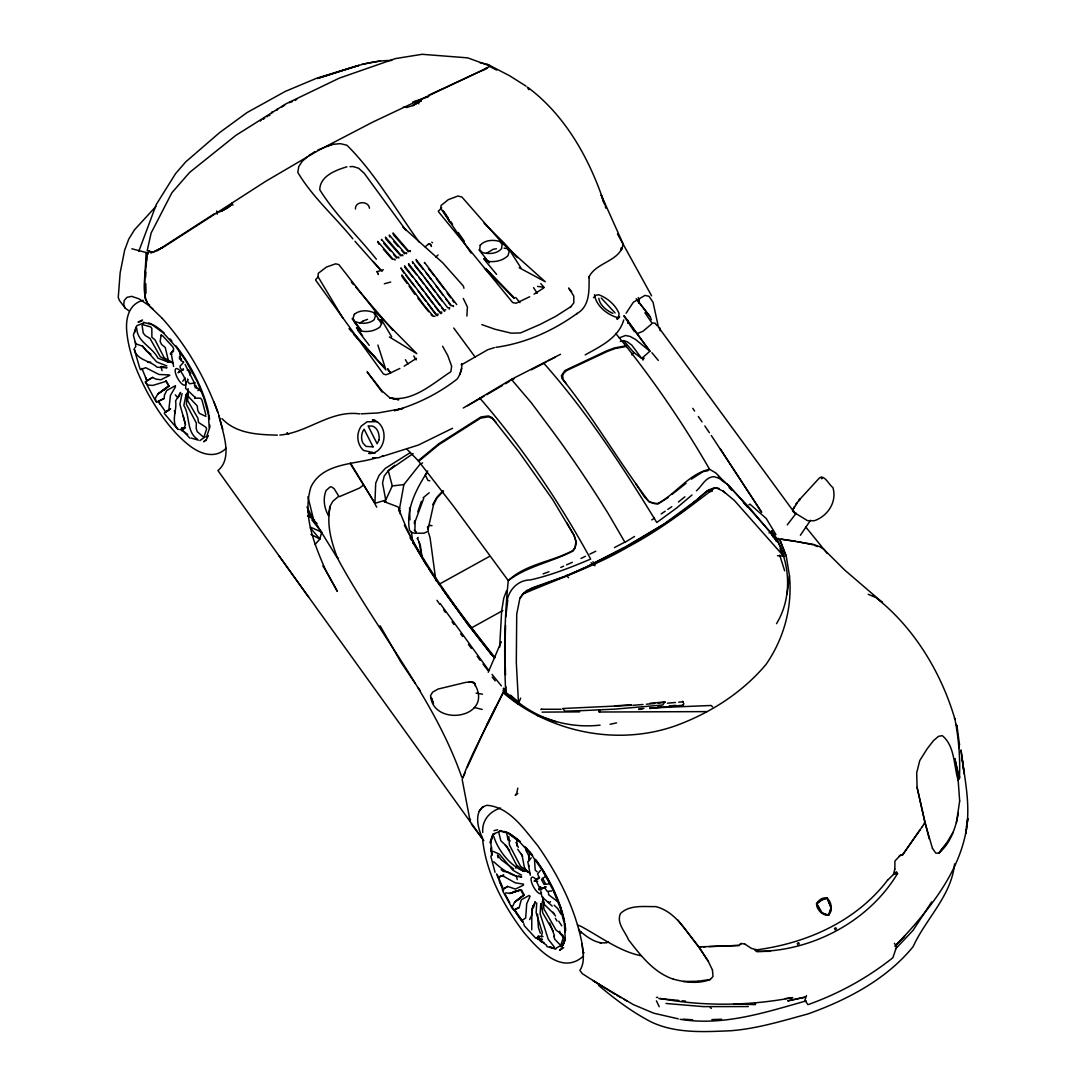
<?xml version="1.0" encoding="UTF-8"?>
<svg xmlns="http://www.w3.org/2000/svg" width="1086" height="1086" viewBox="0 0 1086 1086"><rect width="100%" height="100%" fill="white"/><g stroke="black" fill="none" stroke-linecap="round" stroke-linejoin="round"><path stroke-width="1.5" d="M531.733 929.928L531.841 909.362L535.222 901.706L533.484 907.72M482.564 837.876C477.541 828.482 473.048 809.124 486.881 805.31C509.768 806.952 524.104 829.378 537.57 845.451C558.34 875.072 575.2 908.167 582.11 943.91C583.006 952.585 585.178 962.63 579.87 970.355L582.408 973.748L599.024 984.283M361.176 413.834L378.091 412.951L402.716 408.499L394.503 410.657C417.092 404.264 438.893 393.39 457.342 378.878C460.138 374.358 462.269 369.131 461.726 363.715L461.279 364.923L487.872 349.665L494.388 347.656M627.817 323.397L627.83 320.234M499.628 647.365L501.664 610.943L503.728 598.277L506.619 590.553M509.728 696.52L505.75 692.637C503.823 655.32 504.501 617.703 508.262 580.616C525.8 563.905 551.919 561.883 572.729 550.602L575.078 547.412L575.933 541.452L574.073 535.357L552.665 499.574L518.796 451.722L491.754 417.404L488.428 415.938L481.003 416.943L438.812 443.712L418.219 460.681L453.799 506.592L508.262 580.616C527.267 566.091 552.163 562.032 573.232 550.846L575.037 548.063L576.381 542.511L574.073 535.357L566.729 522.692M528.909 860.804L529.493 853.27M894.837 869.072L894.918 861.022L900.62 855.049L902.466 855.062L922.285 826.636M505.56 625.21L504.841 651.586L505.519 674.949M755.462 1002.704L755.394 1004.645L733.742 1003.912M794.015 511.153L792.685 511.533L793.445 508.519L798.712 500.524L818.179 479.306C823.392 472.111 828.889 484.926 832.908 487.533C837.238 501.705 827.885 516.094 814.256 520.751L807.55 520.669L793.757 512.239M427.124 472.152C416.223 489.379 405.621 509.09 409.517 530.077L411.35 532.425L414.92 533.24L423.934 533.199L428.332 531.217L427.477 526.574M272.45 112.442L271.989 111.926L271.405 113.487M355.434 209.014C354.959 200.951 368.548 200.53 369.471 208.2M594.517 294.673C595.929 305.872 607.644 315.211 618.246 317.777L619.672 316.895L617.391 319.338M776.531 623.663C793.866 595.087 789.726 558.204 771.82 531L768.997 533.022M466.885 316.067L467.414 306.971L463.301 298.446M536.715 902.873L536.158 912.702L542.335 932.575L541.344 936.811M145.619 277.147L145.918 272.152M146.624 260.518L146.922 255.522M516.678 845.845L517.072 839.519M495.935 347.316C525.543 343.217 553.032 330.85 577.195 313.406L576.666 313.773C590.363 306.225 588.979 289.663 589.128 276.441L588.761 277.649C595.101 262.188 620.744 261.522 623.092 243.861L601.169 194.964L603.707 202.675M146.298 253.16L144.682 277.215L145.103 298.514L148.524 305.234L139.089 298.881L131.65 296.342L126.981 297.36L124.184 300.564L123.75 304.881L125.229 308.152L128.881 310.772M482.754 832.514C481.668 820.704 489.528 811.364 500.605 808.025M276.821 109.93L277.568 108.831A31.318 20.335 -12.6 0 1 277.473 109.727M954.594 863.899C951.377 895.977 925.883 918.566 913.095 946.68C886.352 979.504 846.863 1000.084 807.563 1014.066C782.151 1020.894 756.698 1028.849 730.294 1030.763C703.932 1031.876 676.089 1033.614 651.519 1022.116C632.351 1012.261 615.124 999.256 598.657 985.45M542.905 899.751L543.95 909.009L556.032 930.078L562.901 935.236L563.566 936.947L560.987 944.63M188.231 390.498L187.674 400.653L197.924 418.246L198.507 422.413L205.906 427.273L206.639 428.956L204.059 436.64M505.777 616.957L507.759 600.137M532.764 905.683L531.909 914.86L529.615 919.625M409.598 507.691L409.924 519.882M194.733 382.421L194.448 385.367L200.937 391.245M543.176 900.294L542.131 902.222L542.742 901.719M156.574 402.268L164.122 398.508L164.502 395.032L166.701 390.512L175.525 385.625M186.14 381.471L185.611 388.367L195.168 397.476M188.068 388.652L187.511 395.616L197.218 405.879L197.828 410.617L199.471 413.413L205.878 416.386M956.454 822.604L959.657 801.034M513.474 910.285L519.162 907.557L521.294 899.792L529.099 895.475M664.428 701.95C665.243 703.022 664.836 701.081 662.84 704.99L614.866 709.131L583.413 710.57L565.032 711.154L562.643 708.52L631.4 705.303M414.282 523.615L414.608 520.886M966.757 826.758C970.273 801.034 964.001 775.404 961.015 749.937L964.151 773.816L962.142 758.598M614.445 547.575L624.844 542.118L608.608 514.235A452.862 153.954 61 0 0 553.018 431.821L531.38 402.838L511.411 379.367L463.288 408.01M787.092 594.178L789.454 575.784L786.264 556.276L779.707 539.335L786.264 556.276M873.09 595.427C913.122 625.808 941.1 671.827 955.042 719.556C958.68 738.86 960.404 758.585 959.413 778.2L958.164 780.291L959.671 801.061M959.644 776.666L959.44 778.228L954.838 758.598L958.965 778.825M330.076 507.583C326.397 524.837 331.501 542.443 337.665 558.516C377.344 631.984 434.02 697.687 461.767 777.196L463.057 777.44M161.135 334.692L160.144 341.601L161.61 344.466L165.235 347.466L168.452 360.824L173.122 363.267M966.486 828.889L965.78 833.546L967.748 818.491C963.757 869.275 928.571 910.72 894.986 946.286L904.652 936.037L895.841 945.444M399.105 511.547L399.675 508.234M475.084 685.768L474.989 683.583L472.749 682.212L466.288 682.266L438.106 689.04L432.622 692.162L430.545 695.597C432.839 727.281 492.515 718.498 475.573 685.7M534.502 859.691L535.194 870.103L537.081 871.773M537.638 939.309L539.023 938.983L539.362 937.096L538.181 936.254L537.122 937.639L537.638 939.309L542.443 939.621M399.2 510.488L403.87 484.614L419.739 464.604L422.59 462.88M517.791 788.137L516.8 793.092L515.226 795.386L517.832 793.527M958.314 813.142C955.761 827.722 950.576 843.347 938.847 853.026L935.847 853.216L932.44 848.329M182.041 393.634L179.882 404.331L185.475 424.545L183.846 429.119M428.155 529.031L433.382 505.384L436.694 498.338L443.55 491.021M638.663 303.116L639.437 299.817L638.188 297.605M821.464 478.682L821.491 477.473L822.075 478.587M317.058 523.371L311.818 519.827L321.632 532.14L319.895 539.09L315.144 544.344M506.66 603.87C507.488 591.3 517.126 579.992 530.226 579.951C551.091 575.281 571.032 567.34 590.675 559.073C559.412 501.813 522.434 447.364 479.768 398.046M894.81 869.044L893.479 874.434L887.547 880.284M793.228 509.768L792.549 510.949L792.794 510.013M195.046 387.634L195.629 385.381L196.444 388.516M417.282 538.737L418.151 537.394M505.75 692.637L505.859 686.624M599.499 709.837C597.762 710.285 600.612 713.013 598.848 711.561L599.499 709.837L599.391 712.009L706.905 711.615M638.188 301.84L639.057 298.786M295.378 100.441L296.912 99.043M459.677 374.67L461.713 368.48M958.843 748.376L959.454 743.815M136.089 326.981L133.374 335.072L135.506 343.312M134.61 332.547L136.945 325.583L143.705 323.058L143.488 322.284L152.244 324.782L163.619 333.212L176.339 347.262L186.059 361.136L197.218 381.512L204.263 399.119L208.471 415.137L209.259 428.916L206.449 437.264L205.878 436.626M490.56 842.207L492.908 835.256M515.823 868.094L516.488 866.085M709.579 491.754L708.357 491.795L712.294 491.225M563.349 944.141L565.222 938.589M806.504 995.55L804.902 1000.315L807.957 1004.672C838.582 993.758 867.51 977.97 892.923 957.662L896.669 946.544L894.375 943.272M828.537 914.941L831.048 907.638L826.989 898L821.179 899.873L816.36 903.878L821.545 912.905L825.74 914.127M417.757 511.845L421.436 501.298M789.454 575.784C792.563 607.074 783.888 638.744 765.983 664.496C742.091 692.8 710.407 712.959 675.831 725.692C617.581 746.34 549.991 732.616 503.13 692.719L504.203 689.719L503.32 688.891M260.382 121.075L261.332 119.759M623.758 319.922C618.586 338.072 600.151 346.393 585.205 354.891M138.764 251.436L156.357 204.358L175.593 173.597L185.801 161.8L219.766 132.478L247.011 112.591L285.319 91.4L317.153 78.029L358.977 65.418L317.411 78.463C341.805 71.445 365.86 60.219 391.72 60.477M543 897.199L543.774 903.986L554.077 913.923M179.041 396.458L180.547 392.453L175.579 400.992C177.33 410.277 170.135 422.087 178.348 429.459M923.494 824.953L924.905 821.722L917.086 787.391L916.693 772.77L919.761 760.58L927.132 748.851L933.526 740.584L938.48 736.362L942.254 735.629C954.974 745.878 953.739 765.793 958.137 780.264M147.872 253.852L149.162 250.73M488.238 672.275L501.284 641.731M600.083 725.149C571.399 728.326 541.534 720.629 518.769 702.669L520.71 698.149M508.085 840.116L506.863 834.034M194.828 396.77L194.679 398.426M147.94 253.975L149.257 250.961M469.966 820.527L470.469 819.401L470.143 821.138L462.174 779.517C470.781 755.055 484.478 731.163 495.718 707.42L486.881 725.136L503.537 692.121L518.619 704.339M463.6 776.218L465.215 772.567M530.158 896.099L526.71 903.742L525.678 917.955L521.809 920.657M467.197 767.571L486.623 725.272L503.239 692.23M512.904 905.86L514.588 902.181L524.185 895.013M626.106 313.23L633.355 302.234L644.975 295.406L649.021 296.302L653.08 302.37L658.401 327.049M350.52 463.084L374.928 503.347L385.734 500.049L392.29 485.931L388.272 470.74L394.693 465.324M423.73 498.352L415.164 521.497L414.852 530.728M966.214 826.69L966.621 825.876M199.905 440.577L204.548 437.291M208.39 435.595L206.421 439.382L203.584 441.758L206.381 440.006M621.328 250.228L621.192 247.866L621.925 249.196M794.653 506.863L793.445 508.519L794.328 506.918M376.815 271.744L383.426 269.762M432.703 504.651L437.088 496.981L442.789 491.048M175.484 386.847L170.434 395.385L168.819 409.911L165.493 412.3L170.502 408.893M427.721 470.903L425.25 475.071L428.02 480.474L429.771 480.772M945.96 844.053L938.847 853.026L945.987 844.093L953.291 831.957M897.552 873.565L893.479 874.434L896.357 871.773L897.525 873.538C868.759 921.485 812.206 951.295 756.684 951.485L754.77 950.101C805.663 943.693 855.7 921.851 887.533 880.257M267.007 116.813L267.753 116.012M931.693 901.909L913.027 930.403L895.502 948.933M197.937 390.661L200.163 387.186M472.478 682.632L474.039 682.727L472.749 682.212M800.382 535.249L810.482 520.357M744.847 944.087L741.521 943.503L739.091 945.444L703.253 946.748M186.222 394.585L187.267 393.051L185.991 394.842L183.846 405.472C190.294 416.128 186.29 431.671 197.408 439.206M797.151 503.035L795.644 504.814L796.988 502.845M649.659 708.493L682.768 705.235L683.909 703.701M922.313 826.663L923.467 824.926M189.779 374.928L190.742 373.53L188.855 370.095L187.213 370.258M902.452 855.021L920.032 829.88M631.862 354.864L633.695 352.393L623.54 340.597L620.269 341.479M599.296 709.972L599.594 711.995M428.468 244.567L429.146 243.712A2.145 0.896 46.9 0 1 431.061 245.273L431.454 246.522M428.441 243.997L425.183 246.861M787.296 524.823L796.228 513.189M182.272 427.708L181.213 429.079L181.729 430.748L183.113 430.423L183.453 428.536L182.272 427.708L185.475 427.911M423.173 497.741L429.214 492.759M520.031 598.169L523.547 593.689C558.747 578.675 595.114 566.2 628.346 546.76C659.351 530.402 687.058 509.13 714.71 487.926L719.027 488.401M479.157 811.188L481.967 807.617M682.768 705.235L683.447 704.366M571.141 306.266L573.829 302.872L573.775 296.03L568.616 288.034L571.738 291.713M437.658 315.578L438.065 314.153L436.124 314.18L400.829 267.957L404.019 273.129M441.405 313.501L441.812 312.076L439.871 312.103L404.589 265.88L404.969 267.726M445.817 309.863L443.889 309.89L408.594 263.667L408.607 264.563M449.237 309.171L449.645 307.745L447.704 307.772L412.409 261.563L412.789 263.409M528.624 861.089L531.258 857.818M134.922 347.724L135.736 346.746L135.451 341.9M485.157 69.233L486.189 67.984M435.893 580.711L430.07 537.706L428.536 532.751M538.697 889.013L540.638 886.719L539.756 888.239L536.498 881.411M540.529 870.361L537.584 873.796L539.199 877.773L534.339 881.058L537.679 881.33M162.316 318.415L148.768 305.383L149.474 304.569M570.245 307.392L570.965 306.605L555.788 316.311L540.054 324.442L520.493 332.94L511.343 333.185L495.135 329.302L481.804 324.605M673.374 979.165C685.28 982.368 698.651 984.174 710.366 979.436L713.013 976.49L712.47 970.015M518.375 899.629L520.004 897.85M593.513 297.673L595.617 295.365L598.685 294.727C607.427 297.998 615.477 304.799 619.074 313.515L618.694 316.447L616.59 318.755M696.397 490.818C702.194 485.904 705.574 476.645 714.357 476.727L719.149 478.356L725.367 482.876L715.986 473.089L709.552 469.261C684.764 426.146 656.663 384.824 625.848 345.823L614.391 347.968L606.572 350.9L565.032 370.462L561.408 375.566L562.005 378.539C593.716 417.811 618.939 462.093 649.347 502.153L657.845 504.04L668.284 497.347M183.629 362.344L180.018 366.145L180.357 368.154M718.308 476.849L728.692 485.361L770.313 532.113L771.82 531M163.511 390.485L169.253 385.815M523.995 593.485L531.665 588.042L565.575 576.109L585.924 567.163L624.762 547.168M185.109 377.955L182.774 381.281M438.228 211.308L441.717 207.874M173.366 351.199L171.018 353.479L173.746 349.135L172.918 347.018L162.466 335.615L161.244 335.493M155.882 206.476L134.515 229.798L128.759 239.096L124.659 250.147L120.152 272.762L118.252 297.415L119.419 300.469L125.229 308.152M315.836 279.292L318.198 277.052M691.999 494.985L676.727 507.922L656.772 522.502C622.78 466.804 586.834 411.689 543.434 362.833M173.597 350.832L170.285 353.873L171.697 354.525L171.289 353.873L173.597 366.444M435.798 257.083L438.079 254.979M698.298 498.447L707.081 490.913L712.402 489.324M540.842 709.565L541.656 708.832M231.942 204.222L227.449 208.118L220.892 211.403L231.074 205.227L221.653 211.078L216.399 212.937M544.697 876.877L541.507 879.714L544.059 884.384L549.597 883.841M633.695 352.393L641.717 358.434L649.93 351.212L624.07 315.578M307.039 157.131L302.234 161.271L298.759 166.579L297.822 172.403C312.469 197.136 334.787 216.603 352.855 238.866M289.365 102.654L292.46 101.527M474.555 683.949L475.315 684.519L474.989 683.583M263.07 118.958L264.509 117.994M562.331 947.942L559.494 950.318L563.688 947.684M486.664 253.187L493.153 249.318L496.411 248.735M678.411 502.017L684.913 496.791M898.869 856.487L900.633 855.076M672.03 494.388L686.08 483.297M696.004 500.537L664.428 523.737L626.174 546.407M691.348 479.17L703.049 471.636L707.583 470.808L709.552 469.261C689.013 473.713 676.225 493.696 658.116 503.361L654.247 503.605L648.641 501.23L644.161 496.587L636.165 484.275M522.8 895.746L514.588 902.181L523.561 895.339M363.226 485.211L359.575 488.048L339.389 496.669M535.425 880.434L539.185 877.529L534.339 881.058L539.579 877.529M167.271 386.969L157.728 394.15L155.366 398.195L156.031 401.779L145.307 381.715L152.569 377.399L155.773 379.082L160.837 379.774L169.878 375.308M269.871 115.143L269.043 115.74M180.751 371.181L183.195 369.403M165.384 388.571L157.728 394.15L169.267 385.829M550.548 901.719L549.285 902.615L548.349 901.937M651.627 323.94L643.048 331.23L637.455 333.511M263.518 118.917L264.577 118.388M661.184 513.936L665.175 511.221M667.822 509.402L671.8 506.687M778.16 538.262L776.897 539.131L775.472 536.674M183.1 369.281L178.077 372.702L183.493 369.145M164.244 413.019L170.502 408.852M281.437 107.256L284.695 105.111M523.452 885.158L515.429 889.067L507.596 886.434L503.32 889.217L497.551 875.221M534.04 294.197L543.842 287.885M214.485 213.711L157.049 250.69L162.724 247.486L150.913 253.052M308.573 155.719L315.076 151.565M404.168 366.172L416.467 358.353M482.252 807.237L483.351 806.545L482.483 807.061M152.569 377.399L147.017 380.874L141.899 368.425M359.52 323.248L363.091 321.022M651.763 519.882L654.464 518.198M489.148 66.68L482.632 70.509M748.919 504.8L749.964 504.162L766.227 518.484L775.933 534.57M624.817 542.43L634.509 536.484M467.55 405.77L483.908 396.309M502.221 889.719L507.596 886.434M413.182 453.581L388.272 470.74L384.186 476.075L382.543 482.944L385.734 500.049M421.056 100.672L412.68 105.641L421.287 100.645L412.761 105.532L406.924 107.433L403.449 107.107M410.508 452.468L385.421 468.283L379.109 475.288L375.702 483.121L374.928 503.347L350.344 463.79M486.772 394.639L502.492 385.435M505.357 383.752L509.646 381.254M428.807 95.161L487.342 67.97L372.783 122.08L318.605 150.302L265.676 181.335L164.095 246.766L153.194 252.196L147.194 250.744L151.144 232.988L171.914 192.711L189.575 172.457L235.784 135.424L285.889 103.862L339.348 78.124L395.399 58.59L422.115 54.3L467.713 57.857L487.614 65.092M143.216 300.279C128.813 303.781 125.528 318.605 126.75 331.379C128.691 353.398 137.678 374.086 147.9 393.444C158.8 412.707 171.588 431.536 189.154 445.341C199.756 453.772 214.947 459.5 226.146 448.233M434.984 316.23L433.735 316.42L432.255 314.981L423.879 304.962L401.888 274.921L401.929 276.455M439.871 583.847L489.392 556.466M470.74 628.292L502.859 610.508M583.535 955.979C561.638 976.138 537.556 948.404 523.981 932.63C503.578 905.52 486.46 874.121 482.659 839.94M452.563 428.278L418.381 445.056L382.218 456.487M513.977 378.892L511.072 380.412L511.411 379.367L560.512 354.267M531.448 369.783L546 362.195M168.208 361.882L168.846 361.557L160.28 356.71L150.044 338.479L145.361 335.642L143.23 333.063L142.076 325.216M186.249 394.829L186.887 394.503L186.412 404.426L196.335 422.997L196.199 428.481L197.218 431.644L203.191 436.844M500.008 831.401L492.854 834.143L490.044 842.492L490.994 844.012L491.646 855.306L490.831 856.284L495.04 872.289M522.868 871.121L523.506 870.796L516.542 865.067L506.904 846.51L500.809 840.7L498.976 833.22M540.923 904.081L541.561 903.756L542.674 912.783L553.195 931.028M383.182 455.591L378.973 457.695L373.082 458.075M548.24 360.728L555.53 357.118M581.01 558.462L585.435 556.29M589.874 554.118L595.78 551.226M142.524 319.949L138.071 322.094L141.709 321.198M529.724 296.722L516.067 303.252L512.687 302.56L438.676 211.974M399.852 368.453L388.069 374.073L385.72 374.765L383.331 373.869L315.632 280.134M317.791 150.058L332.9 144.071M164.122 398.508L158.176 401.25L165.941 412.354M140.528 369.715L145.687 367.679L158.99 374.48L168.954 374.914M560.77 567.435L563.661 566.145M566.553 564.869L572.336 562.304M519.162 907.557L514.479 909.593L523.221 922.082M503.022 690.479L504.148 690.017M498.094 877.366L503.809 875.058L499.343 876.796L502.546 875.71L515.253 882.837L523.615 884.153M551.783 890.914L547.235 891.416L544.67 887.764L539.036 889.638L545.539 887.086M539.036 889.638L546.095 886.882L540.041 888.864M619.237 337.909L625.482 335.493L630.084 336.443L635.473 339.416L649.93 351.212L623.961 316.27M412.612 102.165L427.735 96.939M525.841 870.863L525.108 871.135L527.375 871.447L524.606 867.836M543.068 573.897L548.959 571.738M806.219 1000.898C765.209 1012.396 723.466 1026.297 680.121 1019.306M363.281 320.899L367.57 319.352M488.863 64.997L487.695 65.404L487.75 64.427L509.51 75.708L526.045 86.12M523.642 895.285L520.642 889.801L509.796 893.425L505.737 892.787M520.52 889.801L509.796 893.425L519.841 890.344M327.361 146.135L332.791 144.37L340.244 143.637L346.923 145.239C375.58 173.584 395.603 209.747 419.318 242.232M639.749 955.449C618.952 950.969 599.961 936.539 581.078 926.426L577.413 924.96M346.923 166.81C335.818 170.095 319.881 176.108 319.773 189.792C335.601 215.096 357.742 235.988 376.38 259.255M425.685 97.333L428.794 96.464M384.322 283.772L390.729 282.048M583.155 953.087L584.187 952.816M493.981 830.654L497.619 829.758M740.163 943.856L741.534 943.53M374.385 458.468C352.38 464.564 322.257 463.342 310.935 487.03C302.207 515.253 314.465 544.29 325.569 570.041L322.813 565.969M804.509 997.219L787.73 1000.885L805.215 997.165M610.06 724.281L616.549 722.896M362.045 64.305L380.331 60.992M194.883 382.91L189.67 383.779L187.824 381.783L187.579 379.055L187.81 379.733M697.999 981.242L710.38 979.463M606.056 942.472L608.554 942.119C598.237 945.363 588.232 937.91 580.752 931.774M513.936 891.525L516.366 891.199M785.354 998.536L792.699 997.613C748.783 1005.948 703.796 1006.505 660.016 998.428M147.94 362.425L150.737 362.113M392.29 485.931L403.87 484.614M656.433 997.464L657.736 997.342M667.415 703.212L675.506 702.466M678.75 702.167L681.981 701.882M179.787 429.635L181.063 429.513L187.715 434.454M657.872 706.972L661.13 706.674M669.275 705.927L675.791 705.343M279.835 435.065C307.65 432.771 330.416 409.816 359.697 413.888M654.736 703.497L646.374 704.203M658.075 703.199L665.026 702.221M638.799 709.443L641.907 709.172M650.039 703.239L664.904 701.963M632.907 705.303L643.007 704.488M153.425 252.251L151.212 251.911M638.948 708.832L643.889 708.452M614.88 705.873L631.482 704.733M372.539 457.98L375.552 457.79M375.064 453.215L368.738 453.405C386.928 454.505 389.833 423.323 372.335 419.929L375.009 420.228M673.388 979.192C653.731 972.608 640.631 955.463 628.441 939.675C625.156 931.449 616.346 923.236 620.337 913.72C629.391 904.502 644.066 906.864 655.822 906.593C676.144 911.941 686.284 931.829 698.665 946.883L701.23 946.802M349.991 166.674L353.059 166.538L358.679 168.276L364.19 173.231L405.933 230.313M649.618 707.991L711.058 705.479L712.565 706.796M709.063 946.585L739.064 945.417M711.9 1019.578L721.552 1019.225M705.262 946.734L701.217 946.775M168.384 362.005L170.244 361.964L168.045 362.072L157.932 358.149C152.434 346.936 137.148 341.927 136.782 328.488M579.707 711.873L542.077 712.117M683.026 981.459L698.013 981.269M770.395 951.295L756.67 951.458L757.091 949.883L751.376 948.39L744.833 944.06M561.177 709.28L542.321 709.239M748.322 1006.559L703.375 1006.627L666.044 1003.464M195.453 398.1L200.625 398.236L201.969 400.069L205.838 414.811M287.709 433.952L288.604 434.291L287.043 432.73L287.939 433.966M377.426 421.667L367.041 421.816L361.353 426.011C355.991 433.49 356.765 444.106 363.525 450.446L372.62 452.414M277.337 435.133C257.844 434.617 236.327 433.803 221.965 418.599M538.181 936.254L542.986 936.566M539.023 938.983L542.226 939.186M683.053 1019.157L692.637 1019.781M777.495 555.72L783.671 556.127L780.033 548.661M647.107 312.917L644.948 312.754L651.899 322.99L654.939 323.099L657.016 325.637M658.835 998.55L678.804 1000.437M682.13 1000.763L685.456 1001.075M429.038 525.352L431.997 525.665M504.108 248.192L506.89 248.518L509.225 251.219L508.031 255.631C502.519 261.007 494.171 262.541 486.8 261.129L484.465 258.427M780.332 538.995L813.645 544.453L819.713 546.72L823.785 549.258L844.677 570.055L882.429 602.445L878.425 599.431M781.621 539.308L795.726 541.235M599.825 942.811L601.291 943.001M386.29 501.976L384.227 501.691L398.168 506.972M537.529 286.378L544.1 287.328L540.76 283.609M783.766 554.756L778.323 541.846L777.087 541.67L770.843 532.873M779.789 539.674L776.395 539.145L774.277 535.249M482.483 694.185L476.102 693.112M639.735 955.422L641.12 955.68M147.438 252.848L131.854 248.789M678.261 1018.844L653.691 1013.184L633.247 1004.564L592.915 980.536L615.287 994.464M493.37 833.858L494.646 834.116M797.287 541.547L812.939 544.765M529.941 873.334L524.728 869.194L522.095 855.51L517.71 849.238M479.917 62.662L487.533 64.386M161.38 366.444L167.013 367.733L157.09 367.231C150.153 360.525 136.198 360.131 134.338 349.095M474.297 707.461L482.198 709.443M874.176 596.811L868.216 594.286M378.009 319.325L380.521 319.922L382.055 322.813L379.924 327.049C374.018 331.515 365.901 332.655 358.923 330.375L357.389 327.483M307.487 516.081L312.863 518.674L306.958 506.986M142.741 324.66L150.791 326.954L151.836 328.515L151.877 337.271L155.026 339.904L164.244 357.851L171.289 361.787M191.163 438.065L198.453 440.156M499.913 830.559L508.669 833.057L518.144 840.225M550.507 947.182L554.878 948.431M179.299 358.896L181.471 359.52L179.244 357.09M508.506 872.126L503.185 871.352L501.162 869.506M623.54 340.597L627.084 341.71L631.74 345.076L641.717 358.434M518.646 876.022L521.687 876.972C510.854 876.185 501.379 868.868 493.723 861.727M537.013 715.443L556.331 721.837M338.235 558L337.108 557.62L313.542 519.475L307.935 496.75M166.85 365.887L156.669 361.923L142.578 346.203L135.75 343.8M814.405 545.348L817.351 546.516M612.83 313.352C606.68 310.596 599.798 305.383 598.82 298.297M310.61 527.212L321.632 532.14M557.349 901.407L548.729 894.823L548.308 892.271M519.475 841.216L520.045 841.487A65.974 22.426 61 0 0 514.425 836.858M183.507 361.923L180.9 360.647L179.421 350.669M489.189 66.192L496.641 70.101M310.99 534.407L319.895 539.09L310.297 527.85M509.904 872.872L516.841 876.592M376.964 271.5L378.172 273.767M519.203 267.713L545.24 281.749L502.696 243.59L461.957 197.082L457.98 196.009L448.26 199.675L441.092 205.485L440.685 208.281L471.066 253.052M527.715 872.004L520.506 866.207L509.402 844.935L508.832 836.464M616.726 995.265L621.016 997.681M623.893 999.296L626.758 1000.912M521.524 875.126L512.931 870.28L499.438 854.234L493.315 851.438M313.542 519.475L314.601 520.085M389.358 336.945L416.793 353.642L376.638 312.999L338.873 264.617L335.655 263.817L326.479 267.047L318.307 273.278L318.022 276.713L342.904 318.239M955.151 718.891L954.418 718.416M414.906 101.256L418.897 103.849M513.678 868.963L501.406 859.949L497.551 855.076L498.135 857.764M150.954 354.226L146.338 350.927L142.524 346.027M528.583 87.966C566.376 116.541 590.363 160.511 604.807 204.901M404.359 525.244C428.766 571.711 460.342 614.282 493.125 655.211L495.175 657.614M537.366 937.856L544.018 942.797M180.67 368.724L182.787 370.299L182.339 369.729M443.902 310.786L444.676 311.37M440.672 313.582L435.011 306.456M436.138 315.076L436.911 315.659M591.083 562.779L594.965 565.752M189.806 438.12L184.05 431.97M510.61 695.149L518.769 702.669L505.818 692.379L504.203 689.719M592.915 561.815L595.427 563.838M431.807 242.192L432.486 242.748M511.316 696.56L518.769 702.669M562.874 945.539L562.181 944.969L556.439 947.888L555.815 949.137L547.072 946.625L546.285 944.983L536.973 938.073L535.697 938.195L524.348 925.801L523.791 923.684M520.506 869.275L524.457 871.461C510.854 866.614 498.094 850.569 493.777 836.451M402.797 227.001L442.681 262.744L463.396 286.107L463.953 288.265M149.719 306.225L153.058 309.198M710.298 1007.537L711.289 1008.432M722.95 490.858L725.434 493.139M726.48 483.582L749.028 507.298L778.323 541.846M554.159 905.181L557.77 908.656L561 914.222M729.073 487.519L731.978 490.356M484.057 223.214L503.958 242.83L517.343 257.654M406.775 449.02L418.789 461.265L438.948 444.636L480.596 418.164L488.415 416.82L492.8 418.667L496.288 422.753M566.118 575.281L568.521 577.671M484.451 268.228L514.384 298.161L486.379 269.26M508.479 839.179L510.216 840.903M485.849 269.002L514.384 298.161M560.105 944.847L554.783 939.281L553.697 936.173M431.183 314.723L432.269 315.877M601.223 298.039L615.097 312.944M354.022 334.787L383.467 366.43L380.181 362.765M175.294 394.883L178.009 397.843M177.615 429.065L164.502 413.739M524.579 846.456L526.846 848.926M529.126 851.41L532.642 855.605M530.28 875.248L527.81 861.537M351.335 330.999L349.122 328.556L385.91 369.892L377.887 345.049M354.66 334.664L375.742 357.878M373.19 261.509L382.109 271.364M415.748 531.841L416.291 532.452L414.295 530.117M379.869 269.396L354.959 241.255M743.353 502.492L747.453 507.067M485.876 268.812L490.248 273.699M351.294 282.089L353.534 284.6M355.774 287.111L392.793 330.198M393.838 241.581L398.263 246.576M383.792 243.413L390.431 250.907M383.358 249.237L392.06 259.065M561.788 945.187L562.358 945.825L565.168 937.476L564.381 923.697L560.172 907.679L553.127 890.072L541.968 869.696L532.249 855.822L519.529 841.772L508.153 833.342L499.397 830.844L499.614 831.618M408.431 251.748L393.431 234.793L393.051 232.947L408.404 250.852L410.345 250.717L410.359 251.626M401.576 250.323L404.671 253.825M400.856 255.929L385.856 238.988M393.756 254.653L396.852 258.156M408.974 265.513L416.671 274.731M378.933 244.241L377.711 241.431L393.078 259.323L395.005 259.201L395.032 260.111M554.403 947.155L548.213 939.186L540.122 913.828L540.747 903.905L541.385 908.575M162.316 318.429C186.697 345.606 205.186 377.901 217.77 412.123M428.441 268.432L434.305 275.939M494.266 657.546L492.216 655.157C457.315 608.907 417.947 563.322 398.521 507.909M494.32 657.817L468.202 624.898L441.771 588.028M783.956 556.494L734.34 500.442L723.303 491.239L716.964 488.211L713.95 487.953L708.343 490.112L682.578 511.615L665.284 523.506L627.151 546.448L586.698 566.987L566.308 575.933L526.642 590.499L522.542 594.123L519.882 598.318L516.719 614.187L516.312 662.636L518.524 703.524M615.708 333.429L626.35 346.448L615.178 348.525L607.549 351.362L566.702 370.53L563.824 373.055L562.629 375.77L563.227 379.706L566.444 383.942M563.702 937.815L560.227 933.661L559.697 931.259M651.899 352.719L658.32 360.43M423.269 269.355L416.549 261.332L416.169 259.486L451.45 305.695L453.391 305.668L453.405 306.564M414.608 265.541L422.44 274.975M405.811 268.69L412.666 276.944M405.974 275.477L414.838 286.623M483.609 258.726L496.628 274.419M515.728 297.483L519.963 302.614M805.568 526.751L827.233 553.48M413.725 355.95L416.142 359.887M488.931 670.605L440.197 603.585M492.039 674.406L501.352 685.85M428.631 311.709L417.866 298.188M492.202 677.148L495.23 680.868M478.953 249.807L489.392 262.798M651.396 319.8L650.242 316.895L636.152 298.704M147.031 253.866L146.501 253.201C147.696 270.034 139.347 289.921 148.768 305.383M483.813 840.618L279.102 555.964M482.836 839.383L471.351 824.002M677.678 919.842L698.827 946.788L708.113 961.056L712.484 970.042M503.442 688.768L506.347 692.501M509.701 850.867L505.153 844.854M636.993 299.777L650.242 316.895M467.279 623.418L491.279 654.491M483.039 664.075L487.899 670.361M358.095 330.782L369.24 345.294M387.498 369.036L390.539 372.987M402.512 277.337L407.182 283.5M354.131 321.782L361.285 331.23M360.538 332.995L362.548 335.655M390.675 372.865L387.661 368.873L389.684 371.602M426.201 272.898L431.156 279.455M436.11 286.025L443.047 295.216M424.422 277.595L435.323 292.039M437.305 294.659L441.948 300.917M418.626 277.079L423.581 283.65M425.563 286.27L439.911 305.451M415.612 280.609L423.54 291.116M425.522 293.736L433.246 304.039M417.798 290.559L425.726 301.066M658.645 327.388L795.21 513.678M436.287 278.573L444.174 289.08M448.369 302.478L450.69 305.573M441.568 307.691L443.129 309.754M433.029 310.963L435.364 314.044M361.19 330.538L352.19 318.537L361.163 330.565M617.486 233.924L651.586 295.799M453.758 328.026L475.084 356.982M382.055 392.019L367.095 371.806L382.258 391.136L389.82 397.788L398.738 399.729L389.657 397.897C412.531 402.458 432.839 383.399 450.866 371.711L451.64 366.213L447.758 355.502L442.626 346.285M447.133 293.03L450.663 297.808M460.668 633.817L462.622 636.464M468.46 644.419L471.378 648.383M477.216 656.338L480.134 660.302M445.708 298.84L447.486 301.27M427.708 303.686L432.147 309.741M578.594 928.951L581.091 932.942L580.847 931.91M452.428 300.211L453.921 302.247M956.033 724.321L957.051 726.113L959.495 744.847M444.88 592.223L468.147 624.626M308.723 597.273L217.933 470.577C233.653 457.518 222.155 431.346 218.693 414.689M409.096 286.215L414.838 294.347M525.597 849.578L528.488 855.171L529.398 859.976M436.966 600.3L439.803 604.332M443.577 609.708L445.464 612.395M452.061 621.803L453.948 624.491M536.525 861.157L543.258 870.85L552.869 888.402L560.688 907.394L564.476 921.81M522.828 922.299L514.085 909.81L512.483 908.846L502.859 891.28L502.927 889.434L496.519 873.877M444.12 212.109L447.989 217.689M450.704 221.612L452.59 224.327M458.224 232.472L460.111 235.187M460.518 235.757L464.374 241.309M503.605 688.144L506.008 691.633M692.787 408.336L694.633 411.051M698.339 416.481L702.045 421.897M704.814 425.97L709.443 432.757M711.289 435.472L761.693 512.334L720.194 448.681M415.286 683.433L401.101 662.46L380.1 625.74M418.124 687.628L420.024 690.424M426.839 565.725L413.304 543.285M428.698 568.507L433.368 575.485M435.242 578.268L439.898 585.245M698.665 946.883L708.126 961.083M627.912 321.768L634.4 331.61M558.72 921.159L561.733 925.842M510.067 250.934L520.927 267.875M533.593 287.654L537.203 293.301M553.073 912.186L555.489 916.027M555.326 918.308L557.037 921.064M374.371 312.252L381.362 323.614M381.349 319.515L391.639 336.741M405.363 359.697L407.942 364M443.183 210.752L449.699 221.68L447.405 217.295M307.8 510.854L310.555 516.922M527.267 87.097L528.814 89.69M410.006 537.665L411.662 540.475M770.951 531.896L776.368 541.344M770.313 532.113L773.395 537.516M375.145 504.325L376.733 507.148M326.207 571.345L337.393 591.436L325.691 570.218M521.619 890.167L523.914 894.375M504.976 893.927L509.782 902.697M511.384 905.629L512.999 908.561M185.095 364.421L194.15 382.503M168.683 385.449L166.389 381.24L152.936 385.394L148.212 385.123L145.443 382.448M165.805 380.657L168.805 386.141M780.481 550.249L783.671 556.127M659.243 1006.708L656.392 1000.83M431.373 245.979L431.006 245.287A2.145 0.896 46.9 0 0 429.092 243.726M417.418 538.222L420.241 544.724L421.925 556.249M521.171 853.447L522.61 856.501M516.026 842.383L518.293 847.338M799.242 944.005L798.631 942.689L797.341 943.408L797.938 944.725M140.067 369.118L134.175 348.945M836.437 929.1L835.813 927.743L834.523 928.449L835.134 929.82M552.204 906.091L541.873 896.737L540.814 890.71M389.67 236.87L389.29 235.024L404.657 252.929L406.585 252.807L406.612 253.703M554.484 935.793L549.774 923.032M213.983 401.942L218.367 413.712M232.078 202.906L232.92 205.213M433.219 702.954L431.223 697.416L433.49 703.742M185.339 424.232L183.181 415.626M917.086 787.391L924.743 821.817L932.453 848.356M540.366 933.268L538.385 927.471L537.543 914.154M419.128 542.281L421.789 556.751M779.667 555.082L784.662 570.829M605.323 206.53L605.812 208.159M174.371 410.698L175.077 413.155M219.06 415.992L222.766 429.35M516.257 875.764L517.262 879.592M161.027 366.837L162.031 370.665M924.905 821.722L929.182 838.799M216.738 211.023L217.295 214.173M378.104 273.767L378.24 274.568M659.609 327.375L660.139 330.701M424.517 263.355L424.49 262.445L456.758 304.596M956.902 725.597L957.092 727.009M411.404 531.529L412.897 543.176M582.082 943.883L583.046 952.164M565.263 932.059L564.896 923.412A65.974 22.426 61 0 1 565.697 930.485M528.868 865.352L528.936 866.479M491.564 847.026L492.026 855.089M145.768 283.595L145.999 293.261M402.784 255.807L402.77 254.911L400.829 255.034L385.476 237.142L385.489 238.038M398.779 258.034L398.766 257.124L396.824 257.246L381.471 239.354L381.485 240.25M400.042 510.542L400.082 513.882M181.376 372.389A9.367 3.19 61 0 1 184.701 385.15A9.367 3.19 61 0 1 175.66 373.706A9.367 3.19 61 0 1 180.588 371.398M160.307 404.413A65.974 22.426 61 0 1 158.461 401.548M146.922 380.48A65.974 22.426 61 0 1 145.51 377.399M148.443 322.909A65.974 22.426 61 0 1 151.999 324.28M153.248 324.918A65.974 22.426 61 0 1 164.135 332.995M169.959 338.859A65.974 22.426 61 0 1 171.914 341.058M175.837 345.769A65.974 22.426 61 0 1 208.675 413.291M208.946 414.811A65.974 22.426 61 0 1 209.557 419.196M209.856 425.101A65.974 22.426 61 0 1 209.707 428.02M541.52 892.773A9.367 3.19 61 0 1 535.439 889.841A9.367 3.19 61 0 1 531.068 878.696A9.367 3.19 61 0 1 536.498 879.959M542.281 878.18A9.367 3.19 61 0 1 545.606 884.18M552.231 947.779A65.974 22.426 61 0 1 549.896 946.951M542.145 942.376A65.974 22.426 61 0 1 539.932 940.652M521.904 921.118A65.974 22.426 61 0 1 514.37 910.109M503.551 890.574A65.974 22.426 61 0 1 499.451 881.37M491.116 851.492A65.974 22.426 61 0 1 490.886 848.763M490.967 842.668A65.974 22.426 61 0 1 491.972 837.727M492.501 836.356A65.974 22.426 61 0 1 493.858 834.062M504.352 831.469A65.974 22.426 61 0 1 507.909 832.84M509.158 833.478A65.974 22.426 61 0 1 513.081 835.894M525.868 847.419A65.974 22.426 61 0 1 531.746 854.329M535.629 859.433A65.974 22.426 61 0 1 564.571 921.851M565.372 938.358A65.974 22.426 61 0 1 564.611 941.521M564.082 942.892A65.974 22.426 61 0 1 560.973 946.87M831.252 908.33L828.917 914.887L824.26 914.113L821.926 912.498L816.835 903.769L821.681 900.118L827.301 897.973L831.252 908.33M480.216 245.232L479.713 249.59L482.306 252.495C488.768 254.328 496.831 253.961 501.61 248.653L502.112 244.309L499.533 241.404C493.071 239.558 484.994 239.938 480.216 245.232M831.319 908.14L830.926 911.249L828.781 915.104C822.726 916.774 813.346 906.376 817.921 901.747C824.681 894.24 831.021 898.787 831.319 908.14M329.805 506.646L328.542 515.701C324.144 508.275 322.773 498.555 326.085 490.505L330.198 486.867L331.651 486.949L334.094 488.632L338.791 496.193L332.778 501.325L329.805 506.646M354.348 314.288L352.977 318.402L354.85 321.442C361 324.022 368.792 324.13 374.154 319.746L375.525 315.632L373.652 312.592C367.502 310.026 359.724 309.89 354.348 314.288M643.306 358.869L642.858 360.036L643.971 358L643.306 358.869M379.082 439.762L377.113 443.753L368.113 425.929L372.674 426.16C378.077 428.278 379.557 434.509 379.082 439.762M470.822 681.913L468.799 682.361L470.822 681.913M800.233 499.017L798.875 500.714L800.233 499.017M373.041 446.848L366.05 446.4L362.873 442.952A11.62 9.57 -86.8 0 1 364.136 429.201L373.041 446.848M682.673 701.447L683.23 702.113L682.673 701.447M358.529 330.334L356.52 327.687L358.529 330.348M543.774 903.986L542.742 897.891L543.774 903.986"/></g></svg>
